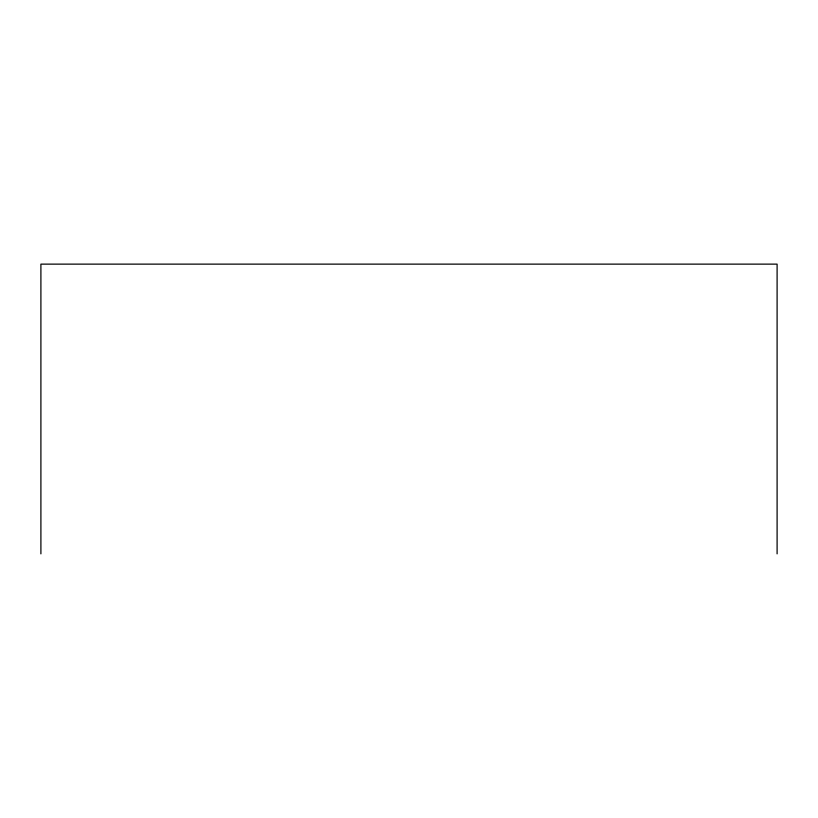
<?xml version="1.0" encoding="UTF-8"?>
<svg xmlns="http://www.w3.org/2000/svg" width="818" height="818" viewBox="0 0 818 818"><rect width="100%" height="100%" fill="white"/><g stroke="black" fill="none" stroke-linecap="round" stroke-linejoin="round"><path stroke-width="1.23" d="M777.1 553.868L777.1 264.132L40.9 264.132L40.9 553.868"/></g></svg>
